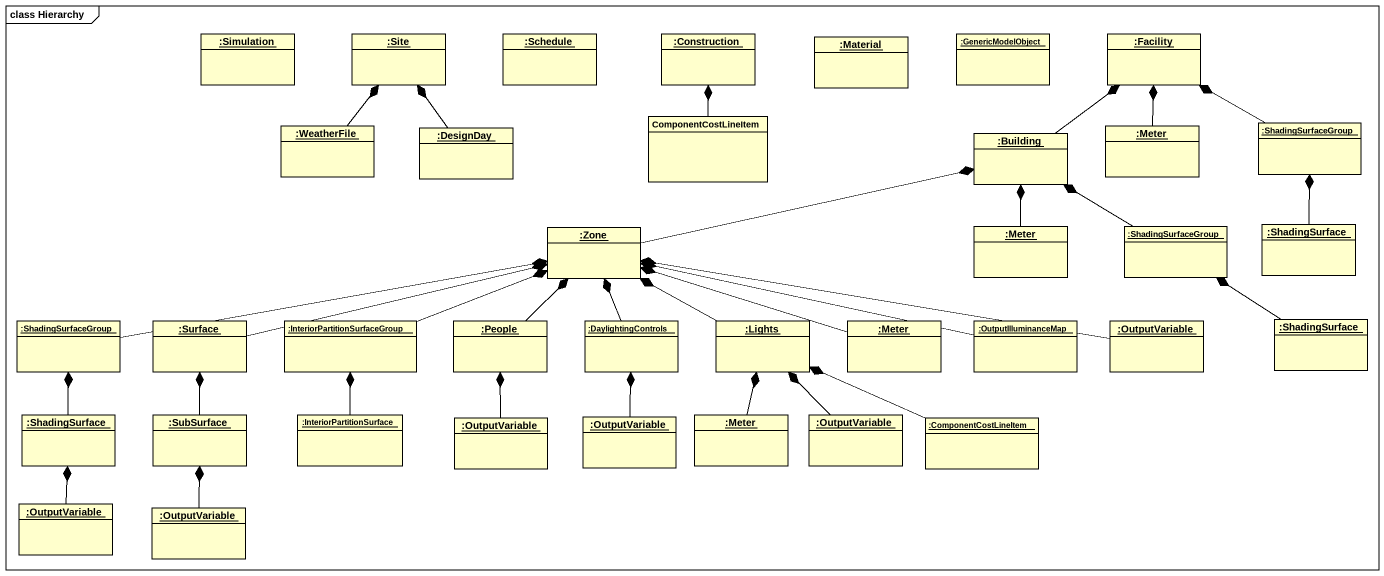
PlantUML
@startuml
mainframe class Hierarchy
hide circle
hide empty members
object ":Simulation" as Simulation
object ":Site" as Site
object ":Schedule" as Schedule
object ":Construction" as Construction
object ":Material" as Material
object ":GenericModelObject" as GenericModelObject
object ":Facility" as Facility
object ":WeatherFile" as WeatherFile
object ":DesignDay" as DesignDay
class ComponentCostLineItem
object ":Building" as Building
object ":Meter" as Meter
object ":ShadingSurfaceGroup" as ShadingSurfaceGroup
object ":Zone" as Zone
object ":Meter" as Meter_2
object ":ShadingSurfaceGroup" as ShadingSurfaceGroup_2
object ":ShadingSurface" as ShadingSurface
object ":ShadingSurfaceGroup" as ShadingSurfaceGroup_3
object ":Surface" as Surface
object ":InteriorPartitionSurfaceGroup" as InteriorPartitionSurfaceGrou
object ":People" as People
object ":DaylightingControls" as DaylightingControls
object ":Lights" as Lights
object ":Meter" as Meter_3
object ":OutputIlluminanceMap" as OutputIlluminanceMap
object ":OutputVariable" as OutputVariable
object ":ShadingSurface" as ShadingSurface_2
object ":ShadingSurface" as ShadingSurface_3
object ":SubSurface" as SubSurface
object ":InteriorPartitionSurface" as InteriorPartitionSurface
object ":OutputVariable" as OutputVariable_2
object ":OutputVariable" as OutputVariable_3
object ":Meter" as Meter_4
object ":OutputVariable" as OutputVariable_4
object ":ComponentCostLineItem" as ComponentCostLineItem_2
object ":OutputVariable" as OutputVariable_5
object ":OutputVariable" as OutputVariable_6
WeatherFile -up-* Site
DesignDay -up-* Site
ComponentCostLineItem -up-* Construction
Building -up-* Facility
Meter -up-* Facility
ShadingSurfaceGroup -left-* Facility
Zone -right-* Building
Meter_2 -up-* Building
ShadingSurfaceGroup_2 -up-* Building
ShadingSurface -up-* ShadingSurfaceGroup
ShadingSurfaceGroup_3 -right-* Zone
Surface -right-* Zone
InteriorPartitionSurfaceGrou -right-* Zone
People -up-* Zone
DaylightingControls -up-* Zone
Lights -left-* Zone
Meter_3 -left-* Zone
OutputIlluminanceMap -left-* Zone
OutputVariable -left-* Zone
ShadingSurface_2 -up-* ShadingSurfaceGroup_2
ShadingSurface_3 -up-* ShadingSurfaceGroup_3
SubSurface -up-* Surface
InteriorPartitionSurface -up-* InteriorPartitionSurfaceGrou
OutputVariable_2 -up-* People
OutputVariable_3 -up-* DaylightingControls
Meter_4 -up-* Lights
OutputVariable_4 -up-* Lights
ComponentCostLineItem_2 -left-* Lights
OutputVariable_5 -up-* ShadingSurface_3
OutputVariable_6 -up-* SubSurface
@enduml
